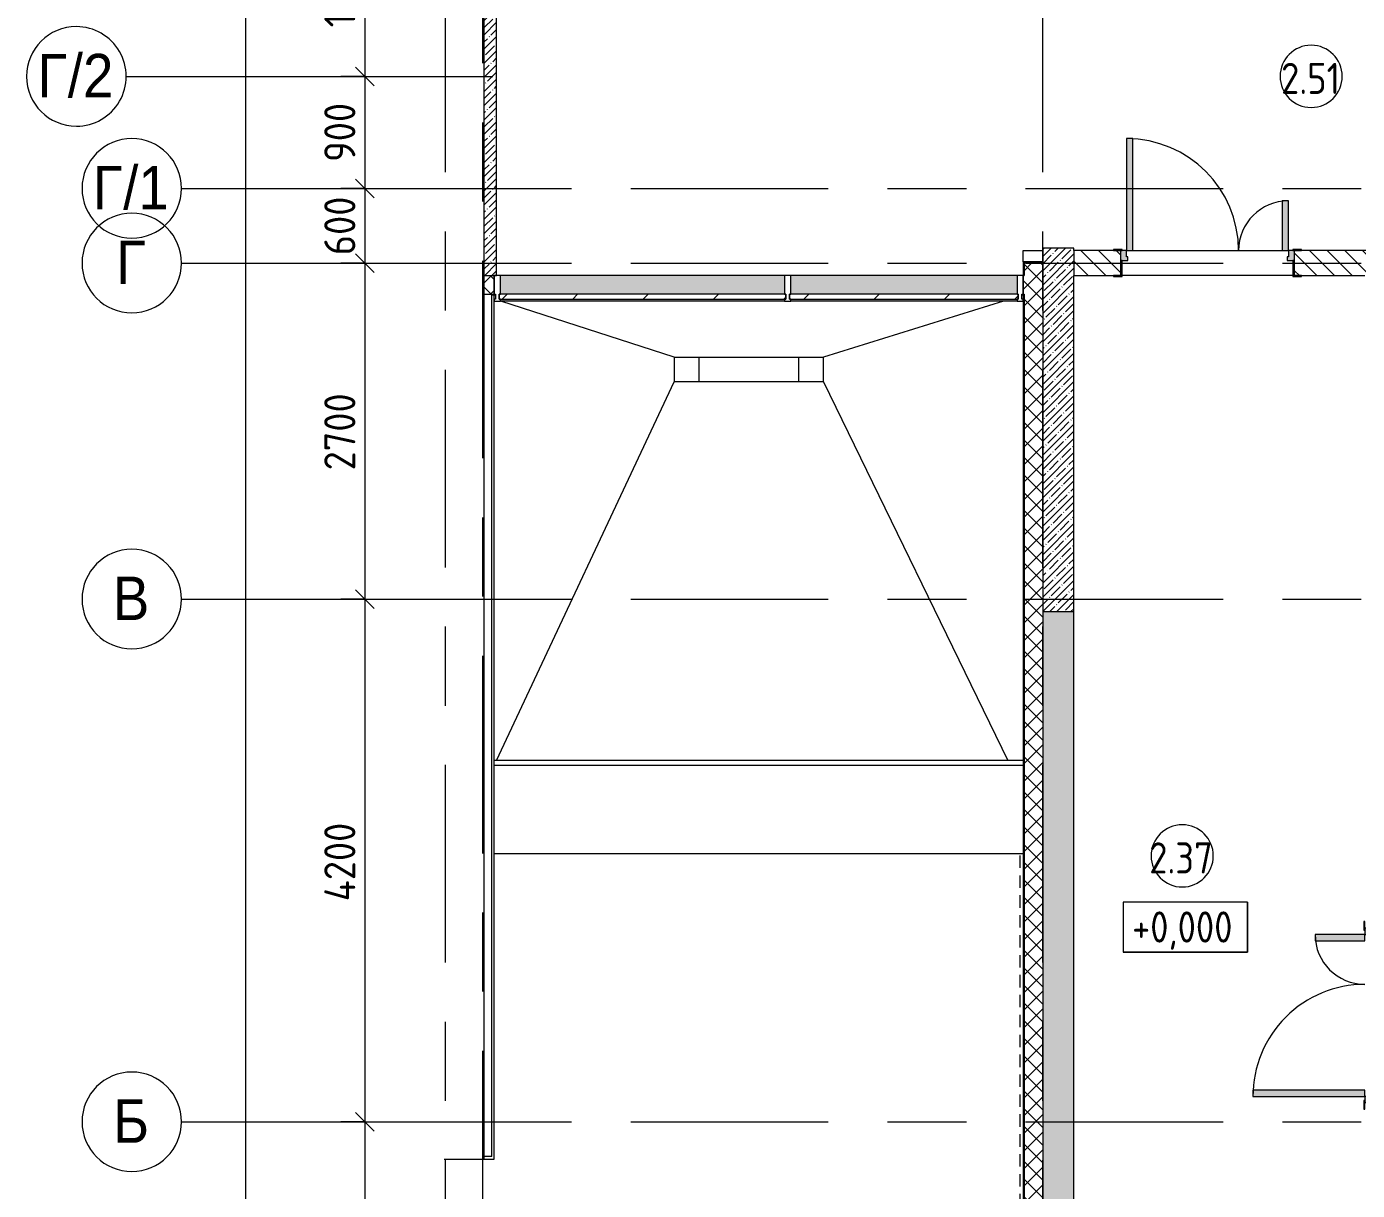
# Model space of a CAD drawing. Header units: millimetres. Extents: x 81037 to 284518, y -8553 to 29000.
# Drawn here: x 81191 to 91890, y 3049 to 12400 of the extents above; entities that cross this region are included whole.
import ezdxf

# ---------------------------------------------------------------- set-up
doc = ezdxf.new("R2010")
doc.units = ezdxf.units.MM
doc.linetypes.add('200_ШТРИХ__ш1_п0_6_', pattern=[160, 100, -60])
doc.linetypes.add('Осевая', pattern=[3175, 635, -476.25, 1587.5, -476.25])
for name, color, linetype, lineweight in [('A-ANNO-DIMS', 7, 'Continuous', 9), ('A-ANNO-DIMS-100', 7, 'Continuous', 9), ('A-AREA-IDEN', 7, 'Continuous', 9), ('A-DETL-GENF', 7, 'Continuous', 9), ('A-DETL-MBND-1', 7, '200_ШТРИХ__ш1_п0_6_', 9), ('A-GENM', 7, 'Continuous', 9), ('A-GLAZ-CURT', 7, 'Continuous', 9), ('A-GLAZ-CWMG', 7, 'Continuous', 9), ('A-ROOF', 7, 'Continuous', 9), ('A-WALL', 7, 'Continuous', 9), ('A-WALL-1', 7, 'Continuous', 13), ('G-ANNO-DIMS', 7, 'Continuous', 9), ('I-WALL', 7, 'Continuous', 9), ('Оси', 7, 'Continuous', 9), ('Оси-1', 7, 'Continuous', 20), ('Оси-2', 7, 'Осевая', 9)]:
    doc.layers.add(name, color=color, linetype=linetype, lineweight=lineweight)
for name, color, linetype, lineweight, true_color in [('A-DOOR-1', 7, 'Continuous', 9, 0xaaaaaa), ('A-DOOR-2', 7, 'Continuous', 9, 0xe2e2e2), ('A-DOOR-FRAM-1', 7, 'Continuous', 9, 0xe2e2e2), ('A-DOOR-FRAM-2', 7, 'Continuous', 9, 0xaaaaaa), ('A-FLOR-1', 7, 'Continuous', 9, 0xaaaaaa), ('A-GLAZ-CWMG-1', 7, 'Continuous', 9, 0x383e42)]:
    doc.layers.add(name, color=color, linetype=linetype, lineweight=lineweight, true_color=true_color)
doc.styles.add('Arial', font='arial.ttf', dxfattribs={"width": 0.9, "height": 350})
doc.styles.add('GOST Common', font='GOST_Common.ttf', dxfattribs={"width": 0.9, "height": 250})
doc.styles.add('ISOCPEUR', font='isocpeur.ttf', dxfattribs={"width": 0.9, "height": 250})
doc.dimstyles.new('ISO-2_5_0_9К_БОЛЬШОЙ', dxfattribs={"dimscale": 304.8, "dimtxt": 248.995294, "dimasz": 0.492126, "dimexe": 0.393701, "dimexo": 0.984252, "dimgap": 0, "dimtad": 1, "dimdec": 0, "dimrnd": 10, "dimzin": 0, "dimdsep": 46, "dimtxsty": 'ISOCPEUR', "dimblk1": 'OBLIQUE', "dimblk2": 'OBLIQUE', "dimsah": 1, "dimcen": 0.09, "dimdle": 0.393701, "dimazin": 0, "dimtfac": 1, "dimtdec": 4, "dimtix": 1, "dimtmove": 0, "dimatfit": 3, "dimfxl": 1, "dimtvp": 1, "dimtolj": 1, "dimtzin": 0, "dimarcsym": 2})
doc.dimstyles.new('ISO-2_5_0_9К_БОЛЬШОЙ_1', dxfattribs={"dimscale": 304.8, "dimtxt": 248.995294, "dimasz": 0.492126, "dimexe": 0.393701, "dimexo": 0.984252, "dimgap": 0, "dimtad": 1, "dimdec": 0, "dimrnd": 10, "dimzin": 0, "dimdsep": 46, "dimtxsty": 'ISOCPEUR', "dimblk1": 'OBLIQUE', "dimblk2": 'OBLIQUE', "dimsah": 1, "dimcen": 0.09, "dimdle": 0.393701, "dimazin": 0, "dimtfac": 1, "dimtdec": 4, "dimtix": 1, "dimtmove": 2, "dimatfit": 3, "dimfxl": 1, "dimtvp": 1, "dimtolj": 1, "dimtzin": 0, "dimarcsym": 2})
pattern_1 = [(45, (0, 0), (-70.71068, 70.71068), []), (135, (0, 0), (-70.71068, -70.71068), [])]
pattern_2 = [(45, (0, 0), (-57.024626, 57.024626), []), (45, (57.025, 0), (-57.024626, 57.024626), [100.806, -20.161, 3.353, -16.808])]

# ---------------------------------------------------------------- blocks, each defined once
blk = doc.blocks.new('110_Дверь_СКБ_2Ст - Д-5_п_ Из игровой в коридор-32215844-План монтажа стен и перегородок 2 этажа в осях 23_33')
at = {"layer": 'A-DOOR-2'}
for points in [[(-638, 940), (-638, 40), (-588, 40), (-588, 940)], [(612, 440), (612, 40), (662, 40), (662, 440)]]:
    blk.add_hatch(color=256, dxfattribs=at).paths.add_polyline_path(points)
h = blk.add_hatch(color=256, dxfattribs=at)
h.paths.add_polyline_path([(-688, -40), (-628, -40), (-628, -10), (-638, -10), (-638, 40), (-688, 40)])
h.paths.add_polyline_path([(652, -40), (712, -40), (712, 40), (662, 40), (662, -10), (652, -10)])
at = {"layer": 'A-DOOR-FRAM-1'}
for points in [[(-742, 40), (-672, 40), (-672, 48), (-742, 48)], [(698, 40), (768, 40), (768, 48), (698, 48)], [(-742, -48), (-672, -48), (-672, -40), (-742, -40)], [(698, -48), (768, -48), (768, -40), (698, -40)]]:
    blk.add_hatch(color=256, dxfattribs=at).paths.add_polyline_path(points)
at = {"layer": 'A-DOOR-1'}
for p, q in [((-638, 940), (-638, 40)), ((-588, 940), (-638, 940)), ((-588, 40), (-588, 940)), ((662, 440), (612, 440)), ((612, 440), (612, 40)), ((662, 40), (662, 440)), ((-638, 40), (-588, 40)), ((612, 40), (662, 40))]:
    blk.add_line(p, q, dxfattribs=at)
for centre, radius, start, end in [((-638, 40), 900, 0, 90), ((662, 40), 400, 90, 180)]:
    blk.add_arc(centre, radius, start, end, dxfattribs=at)
at = {"layer": 'A-DOOR-FRAM-2'}
for p, q in [((-672, 48), (-742, 48)), ((-742, 48), (-742, 40)), ((-742, 40), (-672, 40)), ((-638, 40), (-688, 40)), ((-688, 40), (-688, -40)), ((-672, 40), (-672, 48)), ((-638, -10), (-638, 40)), ((662, 40), (662, -10)), ((712, 40), (662, 40)), ((768, 48), (698, 48)), ((698, 48), (698, 40)), ((698, 40), (768, 40)), ((712, -40), (712, 40)), ((768, 40), (768, 48)), ((-672, -40), (-742, -40)), ((-742, -40), (-742, -48)), ((-742, -48), (-672, -48)), ((-688, -40), (-628, -40)), ((-672, -39), (-688, -39)), ((-688, -39), (-688, -40)), ((-688, -40), (-672, -40)), ((-672, -40), (-672, -39)), ((-672, -48), (-672, -40)), ((-628, -10), (-638, -10)), ((-628, -40), (-628, -10)), ((662, -10), (652, -10)), ((652, -10), (652, -40)), ((652, -40), (712, -40)), ((712, -39), (698, -39)), ((698, -39), (698, -40)), ((698, -40), (712, -40)), ((768, -40), (698, -40)), ((698, -40), (698, -48)), ((698, -48), (768, -48)), ((712, -40), (712, -39)), ((768, -48), (768, -40))]:
    blk.add_line(p, q, dxfattribs=at)
blk = doc.blocks.new('110_Дверь_СКБ_2Ст - Д-2а_п_ Из коридора на лестницу-32215207-План монтажа стен и перегородок 2 этажа в осях 23_33')
at = {"layer": 'A-DOOR-2'}
for points in [[(-587.5, 100), (-587.5, 1000), (-637.5, 1000), (-637.5, 100)], [(662.5, 100), (662.5, 500), (612.5, 500), (612.5, 100)], [(712.5, -100), (712.5, 20), (697.5, 20), (697.5, -100)]]:
    blk.add_hatch(color=256, dxfattribs=at).paths.add_polyline_path(points)
h = blk.add_hatch(color=256, dxfattribs=at)
h.paths.add_polyline_path([(712.5, 20), (712.5, 100), (662.5, 100), (662.5, 50), (652.5, 50), (652.5, 20)])
h.paths.add_polyline_path([(-627.5, 20), (-627.5, 50), (-637.5, 50), (-637.5, 100), (-687.5, 100), (-687.5, 20)])
at = {"layer": 'A-DOOR-FRAM-1'}
for points in [[(-672.5, 100), (-672.5, 108), (-742.5, 108), (-742.5, 100)], [(767.5, 100), (767.5, 108), (697.5, 108), (697.5, 100)], [(-672.5, -100), (-672.5, 20), (-687.5, 20), (-687.5, -100)], [(-672.5, -108), (-672.5, -100), (-742.5, -100), (-742.5, -108)], [(767.5, -108), (767.5, -100), (697.5, -100), (697.5, -108)]]:
    blk.add_hatch(color=256, dxfattribs=at).paths.add_polyline_path(points)
at = {"layer": 'A-DOOR-1'}
for p, q in [((-637.5, 1000), (-637.5, 100)), ((-587.5, 1000), (-637.5, 1000)), ((-587.5, 100), (-587.5, 1000)), ((662.5, 500), (612.5, 500)), ((612.5, 500), (612.5, 100)), ((662.5, 100), (662.5, 500)), ((-637.5, 100), (-587.5, 100)), ((612.5, 100), (662.5, 100))]:
    blk.add_line(p, q, dxfattribs=at)
for centre, radius, start, end in [((-637.5, 100), 900, 0, 90), ((662.5, 100), 400, 90, 180)]:
    blk.add_arc(centre, radius, start, end, dxfattribs=at)
at = {"layer": 'A-DOOR-FRAM-2'}
for p, q in [((-672.5, 108), (-742.5, 108)), ((-742.5, 108), (-742.5, 100)), ((-672.5, 100), (-672.5, 108)), ((767.5, 108), (697.5, 108)), ((697.5, 108), (697.5, 100)), ((767.5, 100), (767.5, 108)), ((-742.5, 100), (-672.5, 100)), ((-637.5, 100), (-687.5, 100)), ((-687.5, 100), (-687.5, 20)), ((-687.5, 20), (-627.5, 20)), ((-672.5, 20), (-687.5, 20)), ((-687.5, 20), (-687.5, -100)), ((-672.5, -100), (-672.5, 20)), ((-637.5, 50), (-637.5, 100)), ((-627.5, 50), (-637.5, 50)), ((-627.5, 20), (-627.5, 50)), ((662.5, 50), (652.5, 50)), ((652.5, 50), (652.5, 20)), ((652.5, 20), (712.5, 20)), ((662.5, 100), (662.5, 50)), ((712.5, 100), (662.5, 100)), ((697.5, 100), (767.5, 100)), ((712.5, 20), (697.5, 20)), ((697.5, 20), (697.5, -100)), ((712.5, 20), (712.5, 100)), ((712.5, -100), (712.5, 20)), ((-672.5, -100), (-742.5, -100)), ((-742.5, -100), (-742.5, -108)), ((-687.5, -100), (-672.5, -100)), ((-672.5, -108), (-672.5, -100)), ((697.5, -100), (712.5, -100)), ((767.5, -100), (697.5, -100)), ((697.5, -100), (697.5, -108)), ((767.5, -108), (767.5, -100)), ((-742.5, -108), (-672.5, -108)), ((697.5, -108), (767.5, -108))]:
    blk.add_line(p, q, dxfattribs=at)
blk = doc.blocks.new('Системная панель - Стекло - 40мм-23946635-План монтажа стен и перегородок 2 этажа в осях 23_33')
at = {"layer": 'A-GLAZ-CURT'}
h = blk.add_hatch(dxfattribs=at)
h.set_pattern_fill('FP_24', color=256, style=0, pattern_type=2)
h.set_pattern_definition([(45, (-86242.5, -10110), (-282.8427, 282.8427), [200, -600]), (45, (-86442.5, -10210), (-282.8427, 282.8427), [600, -200]), (45, (-86042.5, -10310), (-282.8427, 282.8427), [200, -600])])
h.paths.add_polyline_path([(1153, 0), (1153, 40), (-1153, 40), (-1153, 0), (1012, 0)])
for p, q in [((1153, 40), (-1153, 40)), ((-1153, 40), (-1153, 0)), ((-1153, 0), (1153, 0)), ((1153, 0), (1153, 40))]:
    blk.add_line(p, q, dxfattribs=at)
blk = doc.blocks.new('Системная панель - Стекло - 40мм-23946636-План монтажа стен и перегородок 2 этажа в осях 23_33')
at = {"layer": 'A-GLAZ-CURT'}
h = blk.add_hatch(dxfattribs=at)
h.set_pattern_fill('FP_25', color=256, style=0, pattern_type=2)
h.set_pattern_definition([(45, (-88344.25, -10110), (-282.8427, 282.8427), [200, -600]), (45, (-88544.25, -10210), (-282.8427, 282.8427), [600, -200]), (45, (-88144.25, -10310), (-282.8427, 282.8427), [200, -600])])
h.paths.add_polyline_path([(919, 0), (919, 40), (-919, 40), (-919, 0), (864, 0)])
for p, q in [((919, 40), (-919, 40)), ((-919, 40), (-919, 0)), ((-919, 0), (919, 0)), ((919, 0), (919, 40))]:
    blk.add_line(p, q, dxfattribs=at)
blk = doc.blocks.new('Прямоугольный импост - Импост структурный с накладкой - 190мм-23186047-План монтажа стен и перегородок 2 этажа в осях 23_33')
at = {"layer": 'A-GLAZ-CWMG-1'}
for points in [[(87285, 10250), (87285, 10400), (85000, 10400), (85000, 10250), (87155, 10250)], [(87285, 10193), (87285, 10210), (85000, 10210), (85000, 10193), (87155, 10193)]]:
    blk.add_hatch(color=256, dxfattribs=at).paths.add_polyline_path(points)
at = {"layer": 'A-GLAZ-CWMG'}
for p, q in [((87285, 10400), (85000, 10400)), ((87285, 10193), (85000, 10193))]:
    blk.add_line(p, q, dxfattribs=at)
blk = doc.blocks.new('Прямоугольный импост - Импост структурный с накладкой - 190мм-23186048-План монтажа стен и перегородок 2 этажа в осях 23_33')
at = {"layer": 'A-GLAZ-CWMG-1'}
for points in [[(88000, 10250), (88000, 10400), (87335, 10400), (87335, 10250)], [(88000, 10193), (88000, 10210), (87335, 10210), (87335, 10193)]]:
    blk.add_hatch(color=256, dxfattribs=at).paths.add_polyline_path(points)
at = {"layer": 'A-GLAZ-CWMG'}
for p, q in [((88000, 10400), (87335, 10400)), ((88000, 10193), (87335, 10193))]:
    blk.add_line(p, q, dxfattribs=at)
blk = doc.blocks.new('Прямоугольный импост - Импост структурный с накладкой - 190мм-23186049-План монтажа стен и перегородок 2 этажа в осях 23_33')
at = {"layer": 'A-GLAZ-CWMG-1'}
for points in [[(88000, 10250), (89154, 10250), (89154, 10400), (88000, 10400), (88000, 10307)], [(88000, 10193), (89154, 10193), (89154, 10210), (88000, 10210)]]:
    blk.add_hatch(color=256, dxfattribs=at).paths.add_polyline_path(points)
at = {"layer": 'A-GLAZ-CWMG'}
for p, q in [((89154, 10400), (88000, 10400)), ((89154, 10193), (88000, 10193))]:
    blk.add_line(p, q, dxfattribs=at)
blk = doc.blocks.new('Прямоугольный импост - Импост структурный с накладкой - 190мм-23946639-План монтажа стен и перегородок 2 этажа в осях 23_33')
at = {"layer": 'A-GLAZ-CWMG'}
for p, q in [((-50, 0), (-50, 17)), ((-50, 17), (0, 17)), ((-40, 0), (-50, 0)), ((-40, -40), (-40, 0)), ((0, 0), (-10, 0)), ((-10, 0), (-10, -40)), ((0, 17), (0, 0)), ((-50, -190), (-50, -40)), ((-50, -40), (-40, -40)), ((-10, -40), (0, -40)), ((0, -40), (0, -190)), ((0, -190), (-50, -190))]:
    blk.add_line(p, q, dxfattribs=at)
blk = doc.blocks.new('Прямоугольный импост - Импост структурный с накладкой - 190мм-23946641-План монтажа стен и перегородок 2 этажа в осях 23_33')
at = {"layer": 'A-GLAZ-CWMG'}
for p, q in [((0, 17), (-50, 17)), ((-50, 17), (-50, 0)), ((-50, 0), (-40, 0)), ((-40, 0), (-40, -40)), ((-10, -40), (-10, 0)), ((-10, 0), (0, 0)), ((0, 0), (0, 17)), ((-40, -40), (-50, -40)), ((-50, -40), (-50, -190)), ((0, -40), (-10, -40)), ((0, -190), (0, -40)), ((-50, -190), (0, -190))]:
    blk.add_line(p, q, dxfattribs=at)
blk = doc.blocks.new('Прямоугольный импост - Импост структурный с накладкой - 190мм-23946633-План монтажа стен и перегородок 2 этажа в осях 23_33')
at = {"layer": 'A-GLAZ-CWMG'}
for p, q in [((-25, 0), (-25, 17)), ((-25, 17), (25, 17)), ((-15, 0), (-25, 0)), ((-15, -40), (-15, 0)), ((25, 0), (15, 0)), ((15, 0), (15, -40)), ((25, 17), (25, 0)), ((-25, -190), (-25, -40)), ((-25, -40), (-15, -40)), ((15, -40), (25, -40)), ((25, -40), (25, -190)), ((25, -190), (-25, -190))]:
    blk.add_line(p, q, dxfattribs=at)
blk = doc.blocks.new('парапет9 - парапет-22867712-План монтажа стен и перегородок 2 этажа в осях 23_33')
at = {"layer": 'A-GENM'}
for p, q in [((89202, 8002), (84950, 8002)), ((89202, 7964), (84950, 7964)), ((84950, 7255), (89202, 7255))]:
    blk.add_line(p, q, dxfattribs=at)
blk = doc.blocks.new('DET_L_Линия разрыва - М100-30654842-План монтажа стен и перегородок 2 этажа в осях 23_33')
at = {"layer": 'A-DETL-GENF'}
blk.add_line((24080, 0), (12340, 0), dxfattribs=at)
blk = doc.blocks.new('Ось сетки - D8-29747960-План монтажа стен и перегородок 2 этажа в осях 23_33')
at = {"layer": 'Оси-1'}
for start, end in [(360, 180), (180, 360)]:
    blk.add_arc((0, 0), 4, start, end, dxfattribs=at)
blk = doc.blocks.new('DIMBLOCK7-План монтажа стен и перегородок 2 этажа в осях 23_33')
at = {"layer": 'A-ANNO-DIMS-100'}
for p, q in [((83717, 13400), (84031, 13400)), ((83911, 13400), (83717, 13400)), ((83911, 13400), (83911, 12000)), ((83717, 12000), (84031, 12000)), ((83911, 12000), (83717, 12000))]:
    blk.add_line(p, q, dxfattribs=at)
at = {"layer": 'A-ANNO-DIMS-100', "lineweight": 20}
for p, q in [((83911, 13400), (83836, 13475)), ((83911, 13400), (83986, 13325)), ((83911, 12000), (83836, 12075)), ((83911, 12000), (83986, 11925))]:
    blk.add_line(p, q, dxfattribs=at)
at = {"layer": 'A-ANNO-DIMS-100', "color": 0, "insert": (83584, 12394), "char_height": 250, "width": 735.49, "attachment_point": 1, "rotation": 90, "line_spacing_factor": 1.149209, "style": 'ISOCPEUR'}
blk.add_mtext('1400', dxfattribs=at)
blk = doc.blocks.new('_Oblique')
at = {"color": 0, "linetype": 'ByBlock', "lineweight": -2}
blk.add_line((-0.5, -0.5), (0.5, 0.5), dxfattribs=at)
blk = doc.blocks.new('DIMBLOCK8-План монтажа стен и перегородок 2 этажа в осях 23_33')
at = {"layer": 'A-ANNO-DIMS-100'}
for p, q in [((83717, 12000), (84031, 12000)), ((83911, 12000), (83717, 12000)), ((83911, 12000), (83911, 11100)), ((83717, 11100), (84031, 11100)), ((83911, 11100), (83717, 11100))]:
    blk.add_line(p, q, dxfattribs=at)
at = {"layer": 'A-ANNO-DIMS-100', "lineweight": 20}
for p, q in [((83911, 12000), (83836, 12075)), ((83911, 12000), (83986, 11925)), ((83911, 11100), (83836, 11175)), ((83911, 11100), (83986, 11025))]:
    blk.add_line(p, q, dxfattribs=at)
at = {"layer": 'A-ANNO-DIMS-100', "color": 0, "insert": (83584, 11313), "char_height": 250, "width": 568.86, "attachment_point": 1, "rotation": 90, "line_spacing_factor": 1.149209, "style": 'ISOCPEUR'}
blk.add_mtext('900', dxfattribs=at)
blk = doc.blocks.new('DIMBLOCK9-План монтажа стен и перегородок 2 этажа в осях 23_33')
at = {"layer": 'A-ANNO-DIMS-100', "lineweight": 20}
for p, q in [((83911, 11100), (83836, 11175)), ((83911, 11100), (83986, 11025)), ((83911, 10500), (83836, 10575)), ((83911, 10500), (83986, 10425))]:
    blk.add_line(p, q, dxfattribs=at)
at = {"layer": 'A-ANNO-DIMS-100'}
for p, q in [((83717, 11100), (84031, 11100)), ((83911, 11100), (83717, 11100)), ((83911, 11100), (83911, 10500)), ((83717, 10500), (84031, 10500)), ((83911, 10500), (83717, 10500))]:
    blk.add_line(p, q, dxfattribs=at)
at = {"layer": 'A-ANNO-DIMS-100', "color": 0, "insert": (83584, 10563), "char_height": 250, "width": 568.86, "attachment_point": 1, "rotation": 90, "line_spacing_factor": 1.149209, "style": 'ISOCPEUR'}
blk.add_mtext('600', dxfattribs=at)
blk = doc.blocks.new('DIMBLOCK10-План монтажа стен и перегородок 2 этажа в осях 23_33')
at = {"layer": 'A-ANNO-DIMS-100'}
for p, q in [((83717, 10500), (84031, 10500)), ((83911, 10500), (83717, 10500)), ((83911, 10500), (83911, 7800)), ((83717, 7800), (84031, 7800)), ((83911, 7800), (83717, 7800))]:
    blk.add_line(p, q, dxfattribs=at)
at = {"layer": 'A-ANNO-DIMS-100', "lineweight": 20}
for p, q in [((83911, 10500), (83836, 10575)), ((83911, 10500), (83986, 10425)), ((83911, 7800), (83836, 7875)), ((83911, 7800), (83986, 7725))]:
    blk.add_line(p, q, dxfattribs=at)
at = {"layer": 'A-ANNO-DIMS-100', "color": 0, "insert": (83584, 8834), "char_height": 250, "width": 758.48, "attachment_point": 1, "rotation": 90, "line_spacing_factor": 1.149209, "style": 'ISOCPEUR'}
blk.add_mtext('2700', dxfattribs=at)
blk = doc.blocks.new('DIMBLOCK11-План монтажа стен и перегородок 2 этажа в осях 23_33')
at = {"layer": 'A-ANNO-DIMS-100', "lineweight": 20}
for p, q in [((83911, 7800), (83836, 7875)), ((83911, 7800), (83986, 7725)), ((83911, 3600), (83836, 3675)), ((83911, 3600), (83986, 3525))]:
    blk.add_line(p, q, dxfattribs=at)
at = {"layer": 'A-ANNO-DIMS-100'}
for p, q in [((83717, 7800), (84031, 7800)), ((83911, 7800), (83717, 7800)), ((83911, 7800), (83911, 3600)), ((83717, 3600), (84031, 3600)), ((83911, 3600), (83717, 3600))]:
    blk.add_line(p, q, dxfattribs=at)
at = {"layer": 'A-ANNO-DIMS-100', "color": 0, "insert": (83584, 5372), "char_height": 250, "width": 787.21, "attachment_point": 1, "rotation": 90, "line_spacing_factor": 1.149209, "style": 'ISOCPEUR'}
blk.add_mtext('4200', dxfattribs=at)
blk = doc.blocks.new('DIMBLOCK12-План монтажа стен и перегородок 2 этажа в осях 23_33')
at = {"layer": 'A-ANNO-DIMS-100', "lineweight": 20}
for p, q in [((83911, 3600), (83836, 3675)), ((83911, 3600), (83986, 3525)), ((83911, 0), (83836, 75)), ((83911, 0), (83986, -75))]:
    blk.add_line(p, q, dxfattribs=at)
at = {"layer": 'A-ANNO-DIMS-100'}
for p, q in [((83717, 3600), (84031, 3600)), ((83911, 3600), (83717, 3600)), ((83911, 3600), (83911, -120)), ((83717, 0), (84031, 0)), ((83911, 0), (83717, 0))]:
    blk.add_line(p, q, dxfattribs=at)
at = {"layer": 'A-ANNO-DIMS-100', "color": 0, "insert": (83584, 1484), "char_height": 250, "width": 758.48, "attachment_point": 1, "rotation": 90, "line_spacing_factor": 1.149209, "style": 'ISOCPEUR'}
blk.add_mtext('3600', dxfattribs=at)
blk = doc.blocks.new('DIMBLOCK13-План монтажа стен и перегородок 2 этажа в осях 23_33')
at = {"layer": 'A-ANNO-DIMS-100', "lineweight": 20}
for p, q in [((82951, 27000), (82876, 27075)), ((82951, 27000), (83026, 26925)), ((82951, 0), (82876, 75)), ((82951, 0), (83026, -75))]:
    blk.add_line(p, q, dxfattribs=at)
at = {"layer": 'A-ANNO-DIMS-100'}
for p, q in [((82951, 27120), (82951, -120)), ((82757, 27000), (83071, 27000)), ((82951, 27000), (82757, 27000)), ((82757, 0), (83071, 0)), ((82951, 0), (82757, 0))]:
    blk.add_line(p, q, dxfattribs=at)
at = {"layer": 'A-ANNO-DIMS-100', "color": 0, "insert": (82624, 13572), "char_height": 250, "width": 948.1, "attachment_point": 1, "rotation": 90, "line_spacing_factor": 1.149209, "style": 'ISOCPEUR'}
blk.add_mtext('27000', dxfattribs=at)
blk = doc.blocks.new('Марка_Помещения - Номер-25198446-План монтажа стен и перегородок 2 этажа в осях 23_33')
at = {"layer": 'A-AREA-IDEN'}
for start, end in [(360, 180), (180, 360)]:
    blk.add_arc((0, 0), 2.5, start, end, dxfattribs=at)
blk = doc.blocks.new('Высотные отметки - 10х4_h_-17668695-План монтажа стен и перегородок 2 этажа в осях 23_33')
at = {"layer": 'G-ANNO-DIMS'}
for p, q in [((-5, 4), (-5, 0)), ((5, 4), (-5, 4)), ((5, 4), (-5, 4)), ((-5, 4), (-5, 0)), ((5, 4), (5, 0)), ((5, 0), (5, 4)), ((5, 0), (-5, 0)), ((-5, 0), (5, 0))]:
    blk.add_line(p, q, dxfattribs=at)

msp = doc.modelspace()

# ---------------------------------------------------------------- hatches: boundary and pattern name
at = {"layer": 'A-WALL'}
h = msp.add_hatch(dxfattribs=at)
h.set_pattern_fill('FP_1', color=256, style=0, pattern_type=2)
h.set_pattern_definition(pattern_1)
h.paths.add_polyline_path([(89210, -100), (89360, -100), (89360, 10502), (89210, 10502), (89210, 4047.2)])
h = msp.add_hatch(dxfattribs=at)
h.set_pattern_fill('FP_1', color=256, style=0, pattern_type=2)
h.set_pattern_definition(pattern_1)
h.paths.add_polyline_path([(89207, 10250), (89210, 10250), (89210, 10400), (89202, 10400), (89202, 10250)])
h.paths.add_polyline_path([(84950, 10250), (84950, 10400), (84870.7, 10400), (84870.7, 10250), (84930, 10250)])
at = {"layer": 'I-WALL'}
h = msp.add_hatch(dxfattribs=at)
h.set_pattern_fill('FP_2', color=256, style=0, pattern_type=2)
h.set_pattern_definition(pattern_2)
h.paths.add_polyline_path([(84870.7, 10400), (84970, 10400), (84970, 15390.6), (84750, 15280.6), (84750, 15101.2), (84870.7, 15040.9), (84870.7, 11350.5)])
h.paths.add_polyline_path([(84970, 15591.2), (84970, 16300), (84870.7, 16300), (84870.7, 15640.9)])
h = msp.add_hatch(dxfattribs=at)
h.set_pattern_fill('FP_2', color=256, style=0, pattern_type=2)
h.set_pattern_definition(pattern_2)
h.paths.add_polyline_path([(89610, 7700), (89610, 10620), (89360, 10620), (89360, 7700)])
h = msp.add_hatch(dxfattribs=at)
h.set_pattern_fill('FP_4', color=256, style=0, pattern_type=2)
h.set_pattern_definition([(135, (0, 0), (-70.71068, -70.71068), [])])
h.paths.add_polyline_path([(94210, 10400), (94210, 10600), (93460, 10600), (93460, 10400), (93667.8, 10400)])
h.paths.add_polyline_path([(92330, 10400), (92510, 10400), (92510, 10600), (91385, 10600), (91385, 10400), (92030, 10400)])
h.paths.add_polyline_path([(89785, 10400), (89985, 10400), (89985, 10600), (89610, 10600), (89610, 10400), (89759.9, 10400)])
h = msp.add_hatch(dxfattribs=at)
h.set_pattern_fill('FP_2', color=256, style=0, pattern_type=2)
h.set_pattern_definition(pattern_2)
h.paths.add_polyline_path([(89360, 150), (89610, 150), (89610, 7700), (89360, 7698.9), (89360, 4047.2)])

# ---------------------------------------------------------------- linework, layer by layer
at = {"layer": 'A-DETL-MBND-1'}
msp.add_line((89180, -280), (89180, 5755.4), dxfattribs=at)
at = {"layer": 'A-FLOR-1'}
for p, q in [((89203.5, 10510), (89203.5, 10600)), ((89203.5, 10600), (89360, 10600))]:
    msp.add_line(p, q, dxfattribs=at)
at = {"layer": 'A-ROOF'}
for p, q in [((86397.5, 9745), (85002.9, 10193)), ((89043.8, 10193), (87597.5, 9745)), ((89202, 10242), (89193.5, 10239.4)), ((86397.5, 9745), (86397.5, 9545)), ((86397.5, 9745), (87597.5, 9745)), ((86597.5, 9545), (86597.5, 9745)), ((87397.5, 9745), (87397.5, 9545)), ((87597.5, 9545), (87597.5, 9745)), ((84968.7, 6501.9), (86397.5, 9545)), ((87597.5, 9545), (86397.5, 9545)), ((87597.5, 9545), (89079.4, 6501.9))]:
    msp.add_line(p, q, dxfattribs=at)
at = {"layer": 'A-WALL'}
for p, q in [((89360, 10510), (89202, 10510)), ((89202, 10510), (89202, -258)), ((84950, 3300), (84950, 10400)), ((84960, 10242), (84950, 10242)), ((89202, 10242), (89193.5, 10242)), ((84549.3, 3300), (84950, 3300))]:
    msp.add_line(p, q, dxfattribs=at)
at = {"layer": 'A-WALL-1'}
for p, q in [((89610, 10600), (89610, 10400)), ((89360, 10505), (89207, 10505)), ((89207, 10505), (89207, 10400)), ((89210, 10502), (89210, 10400)), ((89360, 10502), (89210, 10502)), ((89202, 10400), (89210, 10400)), ((84870.7, 10250), (84950, 10250)), ((84930, 3320), (84930, 10250)), ((84930, 10247), (84950, 10247)), ((84950, 10242), (84930, 10242)), ((89202, 10250), (89210, 10250)), ((89202, 10247), (89207, 10247)), ((89207, 10247), (89207, -253)), ((89210, 10250), (89210, -250)), ((84930, 3320), (84870.7, 3320))]:
    msp.add_line(p, q, dxfattribs=at)
at = {"layer": 'I-WALL'}
for p, q in [((84970, 10400), (84970, 13400)), ((89610, 10620), (89360, 10620)), ((89360, 10620), (89360, -100)), ((89610, 10600), (89610, 10620)), ((89930, 10600), (89610, 10600)), ((90085, 10600), (91285, 10600)), ((92480, 10600), (91440, 10600)), ((84870.7, 10400), (84970, 10400)), ((89610, 10400), (89930, 10400)), ((89610, 150), (89610, 10400)), ((91370, 10400), (90000, 10400)), ((91440, 10400), (91950, 10400)), ((89360, 7700), (89610, 7700))]:
    msp.add_line(p, q, dxfattribs=at)
at = {"layer": 'Оси'}
for p, q in [((81991, 12000), (83440, 12000)), ((83490.8, 12000), (84939.7, 12000)), ((82436.7, 11100), (84936.7, 11100)), ((82436.7, 10500), (84936.7, 10500)), ((82436.7, 7800), (84936.7, 7800)), ((82436.7, 3600), (84936.7, 3600))]:
    msp.add_line(p, q, dxfattribs=at)
at = {"layer": 'Оси-2'}
for p, q in [((84560, 593.7), (84560, 19415.1)), ((84860, 1470.6), (84860, 19415.1)), ((89360, 593.7), (89360, 19415.1)), ((83440, 12000), (83490.8, 12000)), ((84936.7, 11100), (120319, 11100)), ((84936.7, 10500), (120319, 10500)), ((84936.7, 7800), (122760, 7800)), ((84936.7, 3600), (122760, 3600))]:
    msp.add_line(p, q, dxfattribs=at)

# ---------------------------------------------------------------- block references
at = {"layer": 'A-AREA-IDEN', "xscale": 99.99999999999993, "yscale": 99.99999999999993, "zscale": 99.99999999999993}
for p in [(91518.5, 12000.5), (90481.8, 5736.8)]:
    msp.add_blockref('Марка_Помещения - Номер-25198446-План монтажа стен и перегородок 2 этажа в осях 23_33', p, dxfattribs=at)
at = {"layer": 'A-DETL-GENF', "rotation": 270.0000000000003}
msp.add_blockref('DET_L_Линия разрыва - М100-30654842-План монтажа стен и перегородок 2 этажа в осях 23_33', (84870.7, 27380.8), dxfattribs=at)
at = {"layer": 'A-DOOR-1'}
msp.add_blockref('110_Дверь_СКБ_2Ст - Д-2а_п_ Из коридора на лестницу-32215207-План монтажа стен и перегородок 2 этажа в осях 23_33', (90672.5, 10500), dxfattribs=at)
at = {"layer": 'A-DOOR-1', "rotation": 89.99999999999991}
msp.add_blockref('110_Дверь_СКБ_2Ст - Д-5_п_ Из игровой в коридор-32215844-План монтажа стен и перегородок 2 этажа в осях 23_33', (91990, 4442.5), dxfattribs=at)
at = {"layer": 'A-GENM'}
msp.add_blockref('парапет9 - парапет-22867712-План монтажа стен и перегородок 2 этажа в осях 23_33', (0, -1500), dxfattribs=at)
at = {"layer": 'A-GLAZ-CURT'}
for name, p in [('Системная панель - Стекло - 40мм-23946635-План монтажа стен и перегородок 2 этажа в осях 23_33', (86142.5, 10210)), ('Системная панель - Стекло - 40мм-23946636-План монтажа стен и перегородок 2 этажа в осях 23_33', (88244.3, 10210))]:
    msp.add_blockref(name, p, dxfattribs=at)
at = {"layer": 'A-GLAZ-CWMG', "rotation": 180}
msp.add_blockref('Прямоугольный импост - Импост структурный с накладкой - 190мм-23946641-План монтажа стен и перегородок 2 этажа в осях 23_33', (84950, 10210), dxfattribs=at)
at = {"layer": 'A-GLAZ-CWMG'}
for name in ['Прямоугольный импост - Импост структурный с накладкой - 190мм-23186047-План монтажа стен и перегородок 2 этажа в осях 23_33', 'Прямоугольный импост - Импост структурный с накладкой - 190мм-23186048-План монтажа стен и перегородок 2 этажа в осях 23_33', 'Прямоугольный импост - Импост структурный с накладкой - 190мм-23186049-План монтажа стен и перегородок 2 этажа в осях 23_33']:
    msp.add_blockref(name, (0, 0), dxfattribs=at)
at = {"layer": 'A-GLAZ-CWMG', "extrusion": (0, 0, -1), "rotation": 180}
for name, p in [('Прямоугольный импост - Импост структурный с накладкой - 190мм-23946633-План монтажа стен и перегородок 2 этажа в осях 23_33', (-87310, 10210)), ('Прямоугольный импост - Импост структурный с накладкой - 190мм-23946639-План монтажа стен и перегородок 2 этажа в осях 23_33', (-89203.5, 10210))]:
    msp.add_blockref(name, p, dxfattribs=at)
at = {"layer": 'G-ANNO-DIMS', "xscale": 99.99999999999993, "yscale": 99.99999999999993, "zscale": 99.99999999999993}
msp.add_blockref('Высотные отметки - 10х4_h_-17668695-План монтажа стен и перегородок 2 этажа в осях 23_33', (90507.1, 4963.5), dxfattribs=at)
at = {"layer": 'Оси-1', "xscale": 99.99999999999993, "yscale": 99.99999999999993, "zscale": 99.99999999999993}
for p, rotation in [((81591, 12000), 269.9999999999995), ((82036.7, 11100), 269.9999999999994), ((82036.7, 10500), 269.9999999999994), ((82036.7, 7800), 269.9999999999994), ((82036.7, 3600), 269.9999999999994)]:
    msp.add_blockref('Ось сетки - D8-29747960-План монтажа стен и перегородок 2 этажа в осях 23_33', p, dxfattribs=dict(at, rotation=rotation))

# ---------------------------------------------------------------- texts
at = {"layer": 'A-AREA-IDEN', "char_height": 250, "attachment_point": 1, "style": 'GOST Common'}
for s, insert, width in [('2.51', (91276.7, 12109), 606.076), ('2.37', (90216.1, 5845.3), 663.797)]:
    msp.add_mtext(s, dxfattribs=dict(at, insert=insert, width=width))
at = {"layer": 'G-ANNO-DIMS', "insert": (90078.4, 5290.2), "char_height": 250, "width": 1028.823, "attachment_point": 1, "line_spacing_factor": 1.022761, "style": 'GOST Common'}
msp.add_mtext('+0,000', dxfattribs=at)
at = {"layer": 'Оси', "char_height": 350, "attachment_point": 1, "style": 'Arial'}
for s, insert, width in [('/2', (81521.6, 12181), 454.557), ('\\fArial|b0|i0|c204|p34|;\\W.9;Г', (81277.6, 12181), 295.823), ('\\fArial|b0|i0|c204|p34|;\\W.9;Г', (81723.3, 11281), 295.823), ('/1', (81967.4, 11281), 454.557), ('\\fArial|b0|i0|c204|p34|;\\W.9;Г', (81910.9, 10681), 295.823), ('\\fArial|b0|i0|c204|p34|;\\W.9;В', (81883.9, 7981), 360.759), ('\\fArial|b0|i0|c204|p34|;\\W.9;Б', (81887.1, 3781), 353.544)]:
    msp.add_mtext(s, dxfattribs=dict(at, insert=insert, width=width))

# ---------------------------------------------------------------- dimensions: what is measured, and where the dimension line sits
at = {"layer": 'A-ANNO-DIMS'}
dim = msp.add_linear_dim(base=(82950.7, 0), p1=(83056.8, 27000), p2=(83056.8, 0), angle=90, dimstyle='ISO-2_5_0_9К_БОЛЬШОЙ_1', override={"dimpost": '<>', "dimfxl": 26999.999823}, dxfattribs=at)
dim.commit()
dim.dimension.update_dxf_attribs({"geometry": 'DIMBLOCK13-План монтажа стен и перегородок 2 этажа в осях 23_33', "text_midpoint": (82790.7, 14046), "dimtype": 160, "text_rotation": 90})
for base, p1, p2, override, picture, middle in [((83910.9, 12000), (84017, 13400), (84017, 12000), {"dimpost": '<>', "dimfxl": 1399.999995}, 'DIMBLOCK7-План монтажа стен и перегородок 2 этажа в осях 23_33', (83785.9, 12700)), ((83910.9, 11100), (84017, 12000), (84017, 11100), {"dimpost": '<>', "dimfxl": 900}, 'DIMBLOCK8-План монтажа стен и перегородок 2 этажа в осях 23_33', (83785.9, 11550)), ((83910.9, 10500), (84017, 11100), (84017, 10500), {"dimpost": '<>', "dimfxl": 600}, 'DIMBLOCK9-План монтажа стен и перегородок 2 этажа в осях 23_33', (83785.9, 10800)), ((83910.9, 7800), (84017, 10500), (84017, 7800), {"dimpost": '<>', "dimfxl": 2700}, 'DIMBLOCK10-План монтажа стен и перегородок 2 этажа в осях 23_33', (83785.9, 9150)), ((83910.9, 3600), (84017, 7800), (84017, 3600), {"dimpost": '<>', "dimfxl": 4200}, 'DIMBLOCK11-План монтажа стен и перегородок 2 этажа в осях 23_33', (83785.9, 5700)), ((83910.9, 0), (84017, 3600), (84017, 0), {"dimpost": '<>', "dimfxl": 3600}, 'DIMBLOCK12-План монтажа стен и перегородок 2 этажа в осях 23_33', (83785.9, 1800))]:
    dim = msp.add_linear_dim(base=base, p1=p1, p2=p2, angle=90, dimstyle='ISO-2_5_0_9К_БОЛЬШОЙ', override=override, dxfattribs=at)
    dim.commit()
    dim.dimension.update_dxf_attribs({"geometry": picture, "text_midpoint": middle})

doc.saveas('drawing.dxf')
